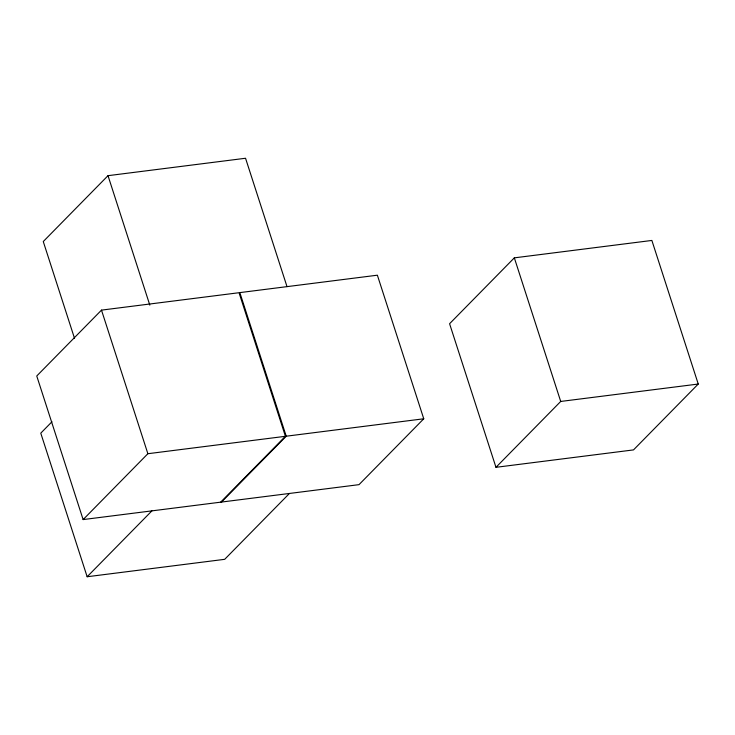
<?xml version="1.0" encoding="UTF-8"?>
<svg xmlns="http://www.w3.org/2000/svg" width="735" height="735" viewBox="0 0 735 735"><rect width="100%" height="100%" fill="white"/><g stroke="black" fill="none" stroke-linecap="round" stroke-linejoin="round"><path stroke-width="1.1" d="M287.008 286.622L245.545 158.255L108.008 175.674L43.264 241.539L74.529 338.357M220.665 502.17L285.419 436.305L239.031 292.714L101.494 310.124L36.75 375.989L83.129 519.581L359.011 484.65L423.755 418.785L377.377 275.193L239.84 292.613L286.218 436.204L221.474 502.069M51.965 421.761L40.774 433.154L87.153 576.745L224.689 559.326L289.434 493.461M83.129 519.581L147.873 453.715L285.419 436.305M87.153 576.745L151.897 510.88M514.335 257.856L449.581 323.722L495.969 467.313L633.506 449.903L698.25 384.037L651.871 240.446L514.335 257.856L560.713 401.448L495.969 467.313M286.218 436.204L423.755 418.785M560.713 401.448L698.25 384.037M108.008 175.674L149.821 305.126M101.494 310.124L147.873 453.715"/></g></svg>
